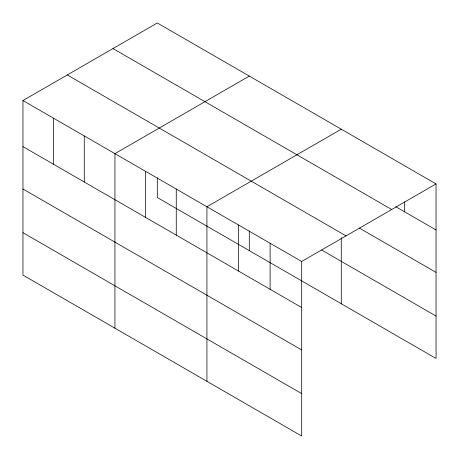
<?xml version="1.0" encoding="UTF-8"?>
<svg xmlns="http://www.w3.org/2000/svg" width="459" height="459" viewBox="0 0 459 459"><rect width="100%" height="100%" fill="white"/><g stroke="black" fill="none" stroke-linecap="round" stroke-linejoin="round"><path stroke-width="0.69" d="M22.95 100.544L301.695 261.475L301.695 436.027L22.95 275.09L22.95 100.544L157.305 22.973L436.05 183.91L436.05 358.456L157.305 197.525L157.305 177.736M249.289 76.085L114.939 153.65L114.939 328.202M341.278 129.191L206.923 206.757L206.923 381.309M301.695 261.475L436.05 183.91M395.784 206.728L436.05 229.97M112.966 48.574L391.716 209.505M359.242 228.025L436.05 272.371M67.284 74.943L346.034 235.88M321.65 250.012L436.05 316.056M22.95 146.605L301.695 307.541M22.95 189.005L301.695 349.942M22.95 232.69L301.695 393.627M404.459 201.811L404.459 211.731M341.278 237.705L341.278 303.743M270.104 243.236L270.104 289.302M249.289 230.848L249.289 250.631M238.514 224.996L238.514 271.062M176.262 189.056L176.262 235.117M145.601 171.35L145.601 217.417M84.272 135.944L84.272 182.011M53.611 118.244L53.611 164.311"/></g></svg>
